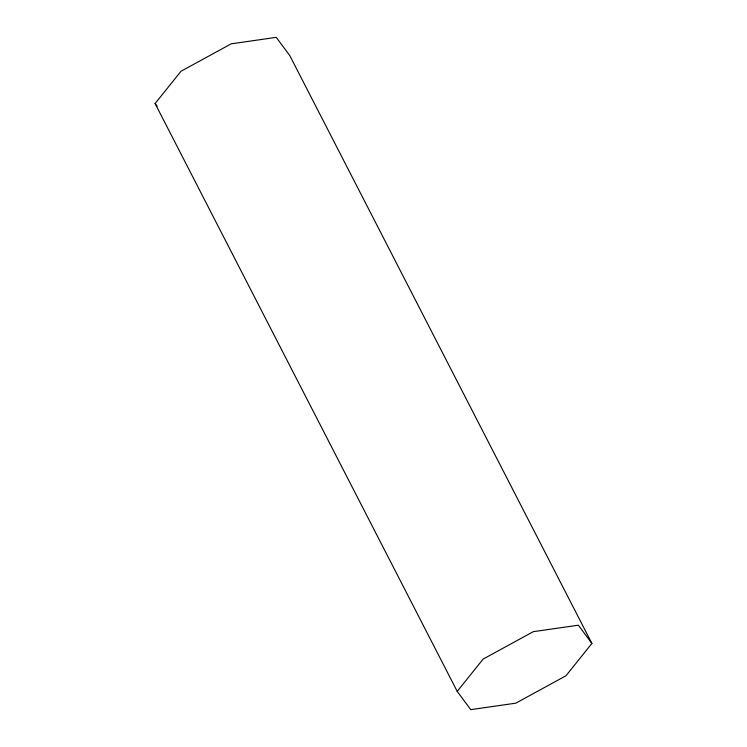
<?xml version="1.0" encoding="UTF-8"?>
<svg xmlns="http://www.w3.org/2000/svg" width="747" height="747" viewBox="0 0 747 747"><rect width="100%" height="100%" fill="white"/><g stroke="black" fill="none" stroke-linecap="round" stroke-linejoin="round"><path stroke-width="1.12" d="M155.096 103.553L181.007 71.245L231.196 43.83L276.25 37.35L289.789 55.605L591.904 643.447L565.993 675.755L515.803 703.17L470.75 709.65L457.211 691.395L155.096 103.553L157.131 106.289M457.211 691.395L483.122 659.087L533.302 631.673L578.355 625.192L591.904 643.447"/></g></svg>
